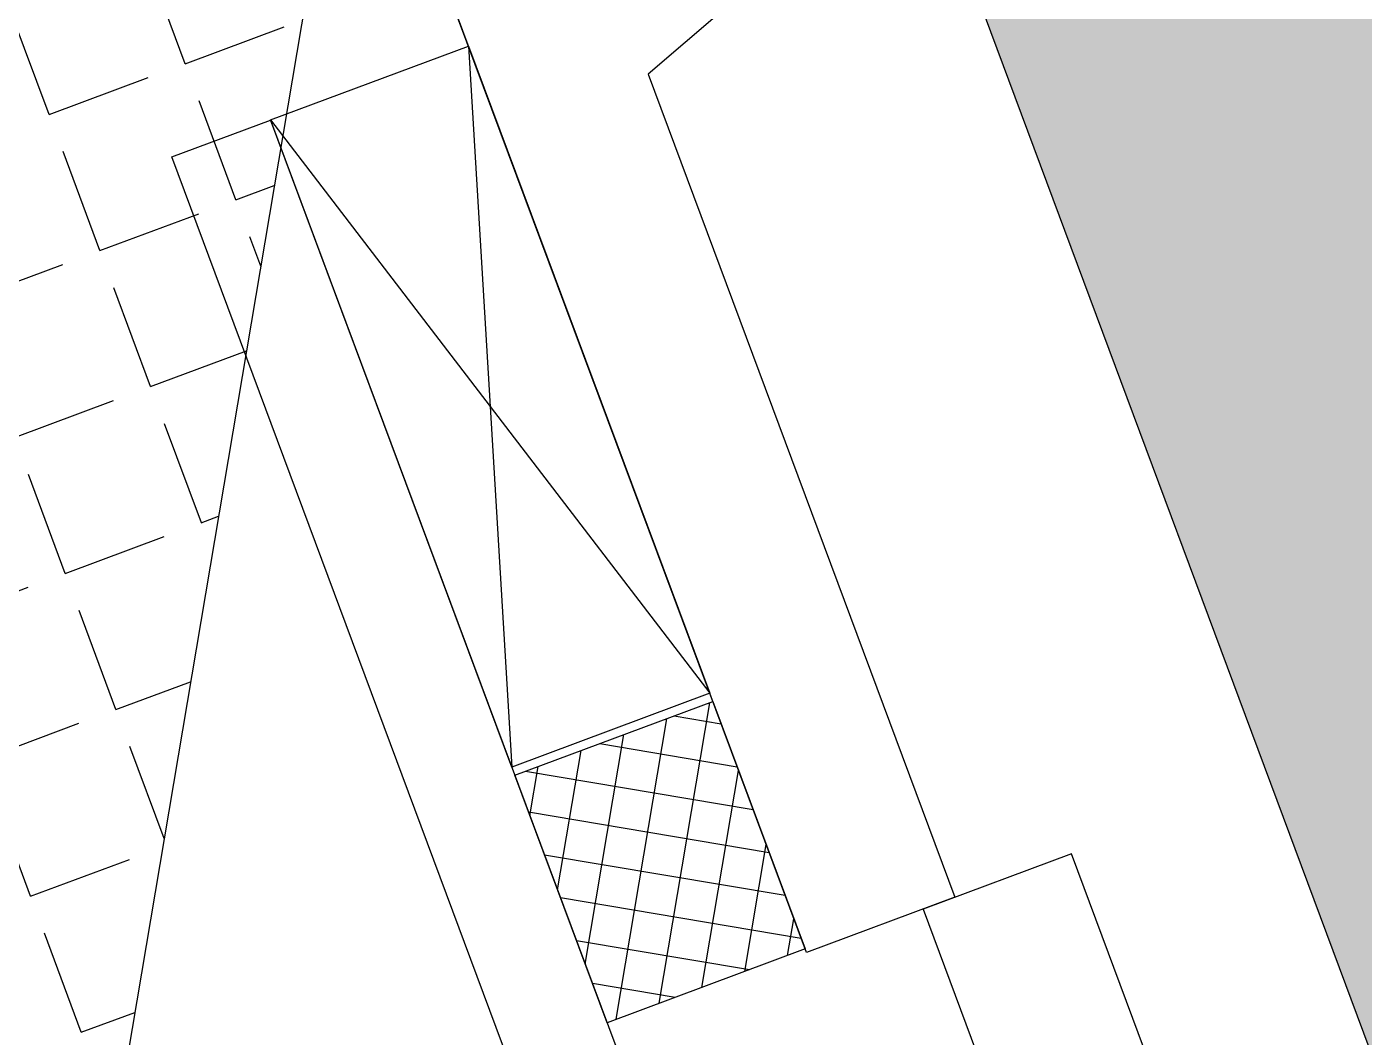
# Model space of a CAD drawing. Extents: x 12199666 to 24617114, y 1197707 to 2548648.
# Drawn here: x 12307748.87 to 12307774.2, y 1248319.7 to 1248338.84 of the extents above; entities that cross this region are included whole.
import ezdxf

# ---------------------------------------------------------------- set-up
doc = ezdxf.new("R2010")
doc.units = 0
doc.header["$LTSCALE"] = 10
doc.header["$MEASUREMENT"] = 0
doc.layers.add('TX-PLAN-T1-F11$0$_EDO-ALUMINIUM-SECTION', color=90, linetype='Continuous', lineweight=30)
doc.layers.add('TX-PLAN-T1-F11$0$bangong', color=5, linetype='Continuous', true_color=0x0000ff)
for name, color, linetype in [('TX-PLAN-T1-F11$0$F-Alum', 4, 'Continuous'), ('TX-PLAN-T1-F11$0$F-Misc', 1, 'Continuous'), ('TX-PLAN-T1-F11$0$F-seslants', 8, 'Continuous'), ('TX-PLAN-T1-F11$0$F-seslants @ 1', 8, 'Continuous'), ('TX-PLAN-T1-F11$0$F_MISC', 8, 'Continuous'), ('TX-PLAN-T1-F11$0$Hatch', 8, 'Continuous'), ('TX-PLAN-T1-F11$0$INSUL', 173, 'Continuous')]:
    doc.layers.add(name, color=color, linetype=linetype)

# ---------------------------------------------------------------- blocks, each defined once
blk = doc.blocks.new('*U179')
at = {"layer": 'TX-PLAN-T1-F11$0$F-Misc'}
blk.add_lwpolyline([(0, -13.08269417738672), (0, 0), (-4.000404960677965, 0), (-4.000404960677965, -13.08269417738672)], close=True, dxfattribs=at)
for points in [[(0, -13.08269417738672), (-4.000404960677965, 0)], [(-4.000404960677965, -13.08269417738672), (0, 0)]]:
    blk.add_lwpolyline(points, dxfattribs=at)
blk = doc.blocks.new('*U195')
at = {"layer": 'TX-PLAN-T1-F11$0$INSUL', "lineweight": 0}
h = blk.add_hatch(dxfattribs=at)
h.set_pattern_fill('岩棉', color=256, scale=60.00000000000002, style=0, pattern_type=2)
h.set_pattern_definition([(171.78891, (31.98000479999999, 119.4285713999999), (-403.9210344936758, 60.00000149168051), [2.0005134, -418.1072400000002]), (146.908661, (33.73372379999999, 118.2857141999999), (-95.04024262992478, 60.00000083033304), [2.093239800000001, -437.4870720000002]), (132.32733, (35.03487, 116.8571429999999), (-106.9202743718115, 119.9999994801657), [1.932303599999998, -403.8514799999996]), (114.796992, (35.8268718, 115.1428571999999), (-23.76006081965321, 59.99999964663972), [1.8883968, -196.393272]), (91.6202240999998, (35.8834434, 113.1428574), (-11.88003000216715, 359.9999998263044), [2.000800199999999, -418.1671799999997]), (82.82482490000001, (30.05657160000001, 66.85714259999999), (83.16020966511272, 659.9999982204777), [46.65104279999994, -9750.067799999993]), (97.17517500000001, (41.823459, 66.85714259999999), (-83.16021148970225, 659.9999979909094), [46.65104280000004, -9750.06780000001]), (88.37977579999999, (35.9965866, 113.1428574), (11.88002583240484, 359.9999999412873), [2.0008002, -418.16718]), (65.203007, (36.05315819999999, 115.1428571999999), (23.76006077749137, 59.99999973523376), [1.888396799999998, -196.3932719999997]), (47.67266909999998, (36.84516060000001, 116.8571429999999), (106.9202740388371, 119.9999998207617), [1.932303599999999, -403.8514799999998]), (33.09133829999998, (38.14630680000001, 118.2857141999999), (95.0402417250371, 60.00000218260124), [2.0932398, -437.4870719999998]), (8.211089519999998, (39.90002519999999, 119.4285713999999), (403.9210347392536, 59.99999988934716), [2.0005134, -418.1072399999999]), (87.16616460000002, (30.00000000000001, 65.71428599999996), (11.88002507150802, 180.0000001810667), [1.144256399999998, -239.1495899999996]), (103.9013849999999, (30.282858, 64.57142879999994), (-47.5201215879632, 179.9999997770064), [1.177340399999998, -246.0641939999996]), (111.603615, (30.73543020000001, 63.42857159999996), (-11.88003031737481, 59.99999997976404), [1.229204999999999, -63.30404399999991]), (122.761347, (31.470861, 62.28571439999996), (-35.64009214299298, 59.99999937378065), [1.3590366, -284.0386379999999]), (138.290552, (32.43257759999999, 61.42857119999996), (-71.2801817170538, 60.00000123338383), [1.288252200000001, -269.2446480000003]), (152.003514, (33.5074374, 60.85714259999997), (-106.9202745038909, 59.99999917536116), [1.2173142, -254.4187140000001]), (166.477202, (34.6954404, 60.57142859999996), (-237.6006083015547, 60.00000192533073), [1.2218772, -255.3723300000001]), (167.070755, (35.94001500000002, 60.28571399999996), (-249.4806394894893, 59.99999988713196), [1.276948800000001, -266.8823280000002]), (12.92924439999999, (35.94001500000002, 60.28571399999996), (249.4806395808134, 59.99999961372987), [1.2769488, -266.882328]), (13.52279750000001, (37.1845896, 60.57142859999996), (237.6006088251535, 59.99999985187424), [1.221877199999999, -255.3723299999998]), (27.99648529999997, (38.3725926, 60.85714259999997), (118.8003031649702, 60.00000218637319), [1.2173142, -254.418714]), (41.70944699999995, (39.44745299999998, 61.42857119999996), (71.28018116740307, 60.00000178097831), [1.288252199999999, -269.2446479999997]), (57.2386522, (40.40916960000001, 62.28571439999996), (118.8003026691194, 180.000001000711), [1.359036599999999, -284.0386379999999]), (68.396384, (41.1445998, 63.42857159999996), (11.88003024886847, 60.00000021423826), [1.229204999999999, -63.30404399999996]), (76.098615, (41.59717259999999, 64.57142879999994), (11.88003045248315, 59.99999970942572), [1.177340399999998, -246.0641939999996]), (92.83383529999988, (41.8800306, 65.71428599999996), (-11.88003015074521, 179.9999999348276), [1.144256399999999, -239.1495899999998])])
h.paths.add_polyline_path([(0, 0), (429.9707085312324, 0), (429.9707085312324, 59.99999999999999), (0, 59.99999999999999)])
at = {"layer": 'TX-PLAN-T1-F11$0$INSUL'}
blk.add_lwpolyline([(0, 0), (429.9707085312324, 0), (429.9707085312324, 59.99999999999999), (0, 59.99999999999999)], close=True, dxfattribs=at)
blk = doc.blocks.new('TX-PLAN-T1-F11$0$A$C6BF074A9')
at = {"layer": 'TX-PLAN-T1-F11$0$F-Alum'}
blk.add_lwpolyline([(-219.5754745215963, 248.3519819239327), (-220.7616368159506, 246.9375667893355), (-212.4394338272832, 232.5323799446514), (-215.0370910575002, 231.0316544818515), (-231.0942789281107, 258.8255923342249)], dxfattribs=at)
blk.add_lwpolyline([(41.15684143688122, -207.7081718523377), (43.75396952407027, -206.2065308504652), (-210.3976291322469, 233.7131980354052), (-212.994757219436, 232.2115570334454)], close=True, dxfattribs=at)
at = {"layer": 'TX-PLAN-T1-F11$0$F_MISC', "ltscale": 18000, "extrusion": (6.800515792032808e-07, -9.067815260528008e-07, -0.9999999999993576), "xscale": -1, "rotation": 239.9840001645362}
blk.add_blockref('*U195', (-37.87882982764083, -68.09845589171347, -0.0003954173365476329), dxfattribs=at)
blk = doc.blocks.new('*U193')
at = {"layer": 'TX-PLAN-T1-F11$0$F-seslants @ 1'}
h = blk.add_hatch(dxfattribs=at)
h.set_pattern_fill('ACET-2D-M_STRUC_SEALANT-PISA', color=256, scale=1.000000000000004, angle=30.01600003405886, pattern_type=2)
h.set_pattern_definition([(3.863335168819207e-08, (-342.3435356756672, 2495.8248840913), (-5.057114171869159e-10, 0.7500000000000094), []), (90.0000000387828, (-342.3435356756672, 2495.8248840913), (-0.7500000000000033, -5.057132490549066e-10), [])])
h.paths.add_polyline_path([(80.31732801464386, 76.15471205221547), (76.85378509853035, 74.15374476851139), (74.35257596964948, 78.48317347148259), (77.81611888576299, 80.48414075511391)])
at = {"layer": 'TX-PLAN-T1-F11$0$Hatch'}
h = blk.add_hatch(dxfattribs=at)
h.set_pattern_fill('ANGLE', color=256, scale=10, angle=30.01599999725287)
h.set_pattern_definition([(30.0159999972559, (7246.221578325145, 83575.31519770106), (-1.375665006031407, 2.381185795182857), [2, -0.7500000000000001]), (120.0160000000013, (7246.221578325145, 83575.31519770106), (-2.381185795182858, -1.375665006031407), [1.999999999999999, -0.7499999999999996])])
h.paths.add_polyline_path([(60.00000032735988, 120.9771403750929), (67.99996101413853, 120.9771446270752), (68.00000002421439, 47.58085556495644), (48.19380796328187, 36.13969821600767), (16.62201892351732, 36.13970411113405), (16.62202052539214, 44.13970411113405), (46.04924303735606, 44.1397041111195), (60, 52.19937255952391)])
at = {"layer": 'TX-PLAN-T1-F11$0$F-Alum', "flags": 128}
blk.add_lwpolyline([(9.09255196643062, -11.85761746624485), (78.35422935755923, 28.15642345116066), (78.35422935755923, 67.55850777409796), (65.99552698526531, 88.95061007936602), (67.72729847277515, 89.95109372012666), (80.35422935755923, 68.09470547204546), (80.35422935755923, 27.00209521962097), (8.361264120787382, -14.58987259608693)], dxfattribs=at)
at = {"layer": 'TX-PLAN-T1-F11$0$F-seslants'}
blk.add_lwpolyline([(80.31732801464386, 76.15471205221547), (76.85378509853035, 74.15374476851139), (74.35257596964948, 78.48317347148259), (77.81611888576299, 80.48414075511391)], close=True, dxfattribs=at)
at = {"layer": 'TX-PLAN-T1-F11$0$Hatch'}
blk.add_line((80.35422935825773, 76.0908382172056), (68.54108878038824, 96.53860887952032), dxfattribs=at)
blk.add_lwpolyline([(60.00000032735988, 120.9771403750929), (67.99996101413853, 120.9771446270752), (68.00000002421439, 47.58085556495644), (48.19380796328187, 36.13969821600767), (16.62201892351732, 36.13970411113405), (16.62202052539214, 44.13970411113405), (46.04924303735606, 44.1397041111195), (60, 52.19937255952391), (60.00000032735988, 120.9771403750929)], dxfattribs=at)
blk.add_blockref('TX-PLAN-T1-F11$0$A$C6BF074A9', (295.3913204157725, -154.9408162646432))
at = {"layer": 'TX-PLAN-T1-F11$0$F_MISC', "xscale": -1, "rotation": 210.0159999543231}
blk.add_blockref('*U179', (77.73344469536096, 80.62805391194706), dxfattribs=at)
blk = doc.blocks.new('TX-PLAN-T1-F11$0$A$C21521A5F')
at = {"rotation": 90}
blk.add_blockref('*U193', (388.7170751225203, 10760.21975712478, 0.0004146164392175001), dxfattribs=at)
blk = doc.blocks.new('TX-PLAN-T1-F11$0$标准层幕墙0118')
at = {"color": 3, "rotation": 270}
blk.add_blockref('TX-PLAN-T1-F11$0$A$C21521A5F', (4239.780242875684, -661.2834627595585, -0.0004146164392191649), dxfattribs=at)
blk = doc.blocks.new('TX-PLAN-T1-F11')
at = {"layer": 'TX-PLAN-T1-F11$0$bangong', "const_width": 100}
blk.add_lwpolyline([(12308620.76584129, 1247867.476890152), (12307993.00973681, 1247639.511779728), (12307945.48375932, 1247621.797375508), (12307689.07939193, 1248311.068225762), (12307684.4220081, 1248314.668303085), (12307626.95596957, 1248293.248930163), (12306513.91270086, 1247889.055279398), (12306466.38672336, 1247871.340875179), (12306209.98235598, 1248560.611725432), (12306205.32497215, 1248564.211802755), (12306147.85893361, 1248542.792429833), (12305034.8156649, 1248138.598779068), (12304987.2896874, 1248120.884374849), (12304730.88532002, 1248810.155225102), (12304726.2279362, 1248813.755302425), (12304668.76189766, 1248792.335929503), (12303555.71862895, 1248388.142278738)], dxfattribs=at)
at = {"layer": 'TX-PLAN-T1-F11$0$_EDO-ALUMINIUM-SECTION', "rotation": 350.4236156863823}
blk.add_blockref('TX-PLAN-T1-F11$0$标准层幕墙0118', (12293055.45042718, 1251790.443008234), dxfattribs=at)

msp = doc.modelspace()

# ---------------------------------------------------------------- block references
msp.add_blockref('TX-PLAN-T1-F11', (0, 0))

doc.saveas('drawing.dxf')
